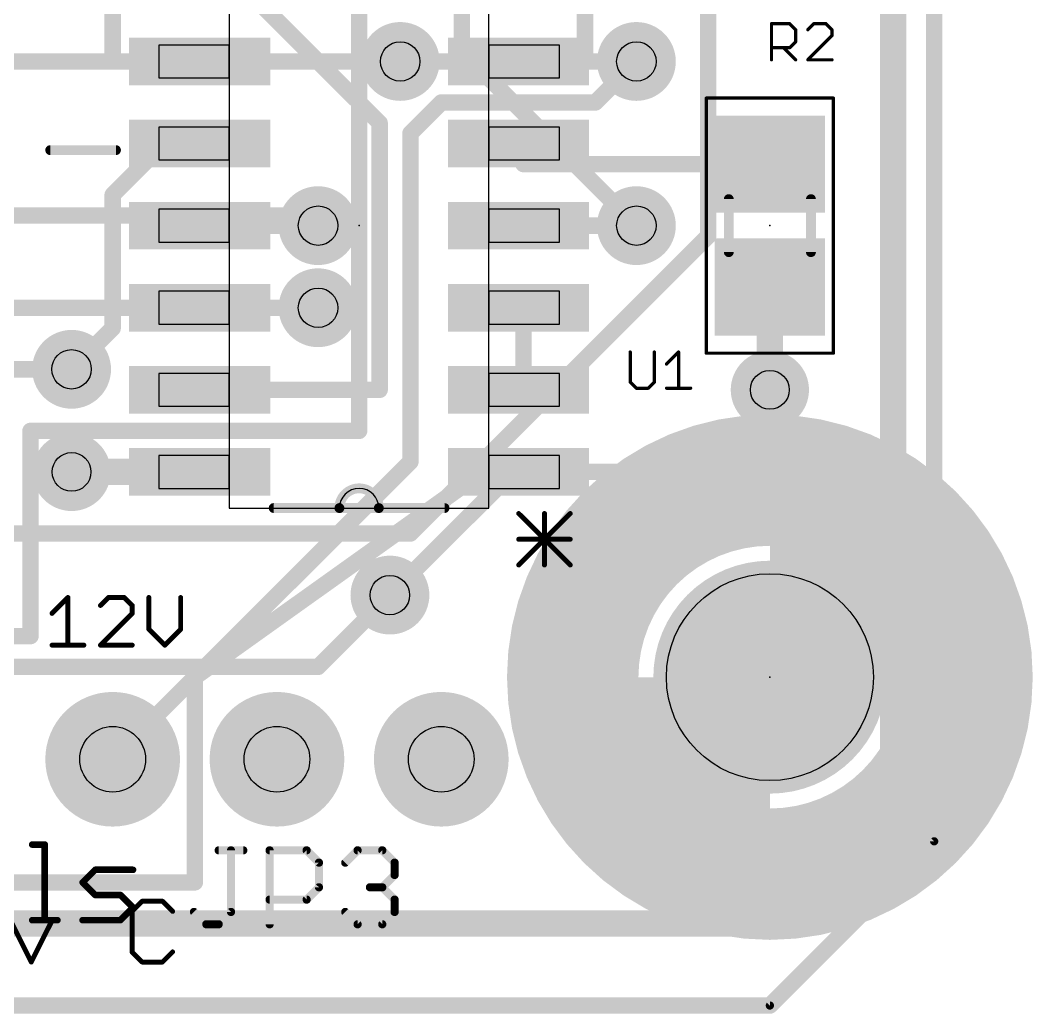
# Model space of a CAD drawing. Extents: x 2.04 to 4.26, y 0.99 to 3.41.
# Drawn here: x 3.644 to 4.26, y 0.995 to 1.6 of the extents above; entities that cross this region are included whole.
import ezdxf

# ---------------------------------------------------------------- set-up
doc = ezdxf.new("R2010")
doc.units = 0
for name, color, linetype in [('1', 14, 'CONTINUOUS'), ('15', 14, 'CONTINUOUS'), ('16', 174, 'CONTINUOUS'), ('17', 94, 'CONTINUOUS'), ('18', 94, 'CONTINUOUS'), ('2', 174, 'CONTINUOUS'), ('20', 178, 'CONTINUOUS'), ('21', 251, 'CONTINUOUS'), ('23', 178, 'CONTINUOUS'), ('25', 251, 'CONTINUOUS'), ('27', 251, 'CONTINUOUS'), ('29', 251, 'CONTINUOUS'), ('30', 251, 'CONTINUOUS'), ('39', 14, 'CONTINUOUS'), ('40', 174, 'CONTINUOUS'), ('41', 14, 'CONTINUOUS'), ('42', 174, 'CONTINUOUS'), ('43', 94, 'CONTINUOUS'), ('44', 251, 'CONTINUOUS'), ('51', 251, 'CONTINUOUS')]:
    doc.layers.add(name, color=color, linetype=linetype)

# ---------------------------------------------------------------- blocks, each defined once
blk = doc.blocks.new('RECT')
blk.add_solid([(-0.5, -0.5), (0.5, -0.5), (-0.5, 0.5), (0.5, 0.5)])
blk = doc.blocks.new('ROUNDP')
at = {"const_width": 0.5}
blk.add_lwpolyline([(0, -0.25, 1), (0, 0.25, 1), (0, -0.25)], format="xyb", dxfattribs=at)
blk = doc.blocks.new('ROUNDV')
at = {"const_width": 0.5}
blk.add_lwpolyline([(0, -0.25, 1), (0, 0.25, 1), (0, -0.25)], format="xyb", dxfattribs=at)

msp = doc.modelspace()

# ---------------------------------------------------------------- linework, layer by layer
at = {"layer": '1'}
for points, const_width in [([(4.0625, 1.68125), (4.0625, 1.5125)], 0.01), ([(3.7, 1.6625), (3.7, 1.575)], 0.01), ([(3.775, 1.625), (3.8625, 1.5375)], 0.01), ([(3.7, 1.575), (3.753, 1.575)], 0.01), ([(3.947, 1.575), (3.875, 1.575)], 0.01), ([(3.99375, 1.55), (4.01875, 1.575)], 0.01), ([(3.88125, 1.53125), (3.9, 1.55)], 0.01), ([(3.9, 1.55), (3.99375, 1.55)], 0.01), ([(3.8625, 1.5375), (3.8625, 1.375)], 0.01), ([(3.88125, 1.33125), (3.88125, 1.53125)], 0.01), ([(3.73125, 1.525), (3.7, 1.49375)], 0.01), ([(3.753, 1.525), (3.73125, 1.525)], 0.01), ([(3.95, 1.525), (3.947, 1.525)], 0.01), ([(3.95, 1.525), (3.95, 1.5125)], 0.01), ([(3.95, 1.5125), (4.0625, 1.5125)], 0.01), ([(4.0625, 1.5125), (4.1, 1.5125)], 0.01), ([(4.1, 1.5125), (4.1, 1.512402)], 0.01), ([(3.7, 1.49375), (3.7, 1.4125)], 0.01), ([(3.825, 1.475), (3.753, 1.475)], 0.01), ([(4.01875, 1.475), (3.947, 1.475)], 0.01), ([(4.1, 1.437598), (4.1, 1.375)], 0.016), ([(3.753, 1.425), (3.825, 1.425)], 0.01), ([(3.95, 1.425), (3.947, 1.425)], 0.01), ([(3.95, 1.425), (3.95, 1.375)], 0.01), ([(3.7, 1.4125), (3.675, 1.3875)], 0.01), ([(3.8625, 1.375), (3.753, 1.375)], 0.01), ([(3.95, 1.375), (3.947, 1.375)], 0.01), ([(3.753, 1.325), (3.675, 1.325)], 0.016), ([(3.7, 1.15), (3.88125, 1.33125)], 0.01), ([(3.86875, 1.25), (3.94375, 1.325)], 0.01), ([(3.94375, 1.325), (3.947, 1.325)], 0.01)]:
    msp.add_lwpolyline(points, dxfattribs=dict(at, const_width=const_width))
for points, const_width in [([(3.7, 1.5775, 1), (3.7, 1.5725)], 0.005), ([(3.753, 1.5725, 1), (3.753, 1.5775)], 0.005), ([(3.875, 1.5775, 1), (3.875, 1.5725)], 0.005), ([(3.947, 1.5725, 1), (3.947, 1.5775)], 0.005), ([(4.020518, 1.573232, 1), (4.016982, 1.576768)], 0.005), ([(3.6975, 1.575, 1), (3.7025, 1.575)], 0.005), ([(3.9, 1.5525, 1), (3.9, 1.5475)], 0.005), ([(3.901768, 1.548232, 1), (3.898232, 1.551768)], 0.005), ([(3.991982, 1.551768, 1), (3.995518, 1.548232)], 0.005), ([(3.99375, 1.5475, 1), (3.99375, 1.5525)], 0.005), ([(3.865, 1.5375, 1), (3.86, 1.5375)], 0.005), ([(3.860732, 1.535732, 1), (3.864268, 1.539268)], 0.005), ([(3.88375, 1.53125, 1), (3.87875, 1.53125)], 0.005), ([(3.879482, 1.533018, 1), (3.883018, 1.529482)], 0.005), ([(3.73125, 1.5275, 1), (3.73125, 1.5225)], 0.005), ([(3.733018, 1.523232, 1), (3.729482, 1.526768)], 0.005), ([(3.753, 1.5225, 1), (3.753, 1.5275)], 0.005), ([(3.947, 1.5275, 1), (3.947, 1.5225)], 0.005), ([(3.9525, 1.525, 1), (3.9475, 1.525)], 0.005), ([(3.95, 1.5225, 1), (3.95, 1.5275)], 0.005), ([(3.95, 1.515, 1), (3.95, 1.51)], 0.005), ([(4.0625, 1.515, 1), (4.0625, 1.51)], 0.005), ([(4.0625, 1.51, 1), (4.0625, 1.515)], 0.005), ([(4.1025, 1.5125, 1), (4.0975, 1.5125)], 0.005), ([(4.1, 1.51, 1), (4.1, 1.515)], 0.005), ([(3.9475, 1.5125, 1), (3.9525, 1.5125)], 0.005), ([(4.06, 1.5125, 1), (4.065, 1.5125)], 0.005), ([(4.0975, 1.512402, 1), (4.1025, 1.512402)], 0.005), ([(3.7025, 1.49375, 1), (3.6975, 1.49375)], 0.005), ([(3.698232, 1.495518, 1), (3.701768, 1.491982)], 0.005), ([(3.753, 1.4775, 1), (3.753, 1.4725)], 0.005), ([(3.825, 1.4725, 1), (3.825, 1.4775)], 0.005), ([(3.947, 1.4775, 1), (3.947, 1.4725)], 0.005), ([(4.01875, 1.4725, 1), (4.01875, 1.4775)], 0.005), ([(4.104, 1.437598, 1), (4.096, 1.437598)], 0.008), ([(3.753, 1.4275, 1), (3.753, 1.4225)], 0.005), ([(3.825, 1.4225, 1), (3.825, 1.4275)], 0.005), ([(3.947, 1.4275, 1), (3.947, 1.4225)], 0.005), ([(3.9525, 1.425, 1), (3.9475, 1.425)], 0.005), ([(3.95, 1.4225, 1), (3.95, 1.4275)], 0.005), ([(3.701768, 1.410732, 1), (3.698232, 1.414268)], 0.005), ([(3.6975, 1.4125, 1), (3.7025, 1.4125)], 0.005), ([(3.673232, 1.389268, 1), (3.676768, 1.385732)], 0.005), ([(3.753, 1.3775, 1), (3.753, 1.3725)], 0.005), ([(3.86, 1.375, 1), (3.865, 1.375)], 0.005), ([(3.8625, 1.3725, 1), (3.8625, 1.3775)], 0.005), ([(3.947, 1.3775, 1), (3.947, 1.3725)], 0.005), ([(3.9475, 1.375, 1), (3.9525, 1.375)], 0.005), ([(3.95, 1.3725, 1), (3.95, 1.3775)], 0.005), ([(4.096, 1.375, 1), (4.104, 1.375)], 0.008), ([(3.675, 1.329, 1), (3.675, 1.321)], 0.008), ([(3.753, 1.321, 1), (3.753, 1.329)], 0.008), ([(3.87875, 1.33125, 1), (3.88375, 1.33125)], 0.005), ([(3.883018, 1.329482, 1), (3.879482, 1.333018)], 0.005), ([(3.94375, 1.3275, 1), (3.94375, 1.3225)], 0.005), ([(3.945518, 1.323232, 1), (3.941982, 1.326768)], 0.005), ([(3.947, 1.3225, 1), (3.947, 1.3275)], 0.005), ([(3.866982, 1.251768, 1), (3.870518, 1.248232)], 0.005), ([(3.698232, 1.151768, 1), (3.701768, 1.148232)], 0.005)]:
    msp.add_lwpolyline(points, format="xyb", dxfattribs=dict(at, const_width=const_width))
at = {"layer": '15', "const_width": 0.01}
for points in [[(4.175, 2.3), (4.175, 1.325)], [(3.85, 1.35), (3.85, 2.15)], [(3.65, 1.225), (3.65, 1.35)], [(3.65, 1.35), (3.85, 1.35)], [(3.925, 1.325), (3.75, 1.2)], [(4.175, 1.325), (3.925, 1.325)], [(2.75, 1.225), (3.65, 1.225)], [(3.75, 1.2), (3.75, 1.075)], [(3.75, 1.075), (2.75, 1.075)]]:
    msp.add_lwpolyline(points, dxfattribs=at)
at = {"layer": '15', "const_width": 0.005}
for points in [[(3.6525, 1.35, 1), (3.6475, 1.35)], [(3.65, 1.3525, 1), (3.65, 1.3475)], [(3.8475, 1.35, 1), (3.8525, 1.35)], [(3.85, 1.3475, 1), (3.85, 1.3525)], [(3.925, 1.3275, 1), (3.925, 1.3225)], [(3.926453, 1.322966, 1), (3.923547, 1.327034)], [(4.1725, 1.325, 1), (4.1775, 1.325)], [(4.175, 1.3225, 1), (4.175, 1.3275)], [(3.6475, 1.225, 1), (3.6525, 1.225)], [(3.65, 1.2225, 1), (3.65, 1.2275)], [(3.7525, 1.2, 1), (3.7475, 1.2)], [(3.748547, 1.202034, 1), (3.751453, 1.197966)], [(3.75, 1.0725, 1), (3.75, 1.0775)], [(3.7475, 1.075, 1), (3.7525, 1.075)]]:
    msp.add_lwpolyline(points, format="xyb", dxfattribs=at)
at = {"layer": '16', "const_width": 0.01}
for points in [[(3.9125, 2.53125), (3.9125, 1.58125)], [(4.0625, 1.7125), (4.0625, 1.46875)], [(3.9875, 1.575), (3.9875, 1.6375)], [(3.9125, 1.58125), (4.01875, 1.475)], [(3.875, 1.575), (3.4, 1.575)], [(4.01875, 1.575), (3.9875, 1.575)], [(2.76875, 1.48125), (3.81875, 1.48125)], [(3.81875, 1.48125), (3.825, 1.475)], [(4.0625, 1.46875), (3.88125, 1.2875)], [(3.825, 1.425), (3.375, 1.425)], [(3.675, 1.3875), (3.5, 1.3875)], [(3.88125, 1.2875), (3.6375, 1.2875)], [(3.825, 1.20625), (3.86875, 1.25)], [(3.25625, 1.20625), (3.825, 1.20625)]]:
    msp.add_lwpolyline(points, dxfattribs=at)
at = {"layer": '16', "const_width": 0.005}
for points in [[(3.914268, 1.583018, 1), (3.910732, 1.579482)], [(3.875, 1.5725, 1), (3.875, 1.5775)], [(3.91, 1.58125, 1), (3.915, 1.58125)], [(3.9875, 1.5775, 1), (3.9875, 1.5725)], [(4.01875, 1.5725, 1), (4.01875, 1.5775)], [(3.985, 1.575, 1), (3.99, 1.575)], [(3.820518, 1.483018, 1), (3.816982, 1.479482)], [(3.81875, 1.47875, 1), (3.81875, 1.48375)], [(3.823232, 1.473232, 1), (3.826768, 1.476768)], [(4.016982, 1.473232, 1), (4.020518, 1.476768)], [(4.064268, 1.466982, 1), (4.060732, 1.470518)], [(4.06, 1.46875, 1), (4.065, 1.46875)], [(3.825, 1.4225, 1), (3.825, 1.4275)], [(3.675, 1.385, 1), (3.675, 1.39)], [(3.879482, 1.289268, 1), (3.883018, 1.285732)], [(3.88125, 1.285, 1), (3.88125, 1.29)], [(3.870518, 1.248232, 1), (3.866982, 1.251768)], [(3.823232, 1.208018, 1), (3.826768, 1.204482)], [(3.825, 1.20375, 1), (3.825, 1.20875)]]:
    msp.add_lwpolyline(points, format="xyb", dxfattribs=at)
at = {"layer": '2', "const_width": 0.016}
for points in [[(4.175, 3.2), (4.175, 1.125)], [(4.175, 1.125), (4.1, 1.05)], [(4.1, 1.05), (2.225, 1.05)]]:
    msp.add_lwpolyline(points, dxfattribs=at)
at = {"layer": '2', "const_width": 0.008}
for points in [[(4.171, 1.125, 1), (4.179, 1.125)], [(4.177828, 1.122172, 1), (4.172172, 1.127828)], [(4.097172, 1.052828, 1), (4.102828, 1.047172)], [(4.1, 1.046, 1), (4.1, 1.054)]]:
    msp.add_lwpolyline(points, format="xyb", dxfattribs=at)
at = {"layer": '20', "const_width": 0.005}
for points in [[(4.2, 3.25), (4.2, 1.1)], [(4.2, 1.1), (4.1, 1)], [(4.1, 1), (2.2, 1)]]:
    msp.add_lwpolyline(points, dxfattribs=at)
at = {"layer": '20'}
for points, const_width in [([(4.1, 1.137, 1), (4.1, 1.263, 1), (4.1, 1.137)], 0.01), ([(4.19875, 1.1, 1), (4.20125, 1.1)], 0.0025), ([(4.200884, 1.099116, 1), (4.199116, 1.100884)], 0.0025), ([(4.099116, 1.000884, 1), (4.100884, 0.999116)], 0.0025), ([(4.1, 0.99875, 1), (4.1, 1.00125)], 0.0025)]:
    msp.add_lwpolyline(points, format="xyb", dxfattribs=dict(at, const_width=const_width))
msp.add_circle((4.1, 1.2), 0.062992, dxfattribs=at)
at = {"layer": '21'}
for points, const_width in [([(3.702, 1.521), (3.662, 1.521)], 0.006), ([(3.798, 1.303), (3.838, 1.303)], 0.006), ([(3.838, 1.303), (3.862, 1.303)], 0.006), ([(3.862, 1.303), (3.902, 1.303)], 0.006), ([(3.9785, 1.2683), (3.94714, 1.29966)], 0.003), ([(3.9785, 1.29966), (3.94714, 1.2683)], 0.003), ([(3.96282, 1.29966), (3.96282, 1.2683)], 0.003), ([(3.9785, 1.28398), (3.94714, 1.28398)], 0.003), ([(3.663104, 1.23885), (3.672779, 1.248525)], 0.003), ([(3.672779, 1.248525), (3.672779, 1.2195)], 0.003), ([(3.697407, 1.248525), (3.69257, 1.243687)], 0.003), ([(3.707082, 1.248525), (3.697407, 1.248525)], 0.003), ([(3.711919, 1.243687), (3.707082, 1.248525)], 0.003), ([(3.711919, 1.23885), (3.711919, 1.243687)], 0.003), ([(3.722035, 1.248525), (3.722035, 1.229175)], 0.003), ([(3.741385, 1.229175), (3.741385, 1.248525)], 0.003), ([(3.69257, 1.2195), (3.711919, 1.23885)], 0.003), ([(3.722035, 1.229175), (3.73171, 1.2195)], 0.003), ([(3.73171, 1.2195), (3.741385, 1.229175)], 0.003), ([(3.663104, 1.2195), (3.682454, 1.2195)], 0.003), ([(3.711919, 1.2195), (3.69257, 1.2195)], 0.003), ([(3.717964, 1.063532), (3.711792, 1.05736)], 0.003), ([(3.730307, 1.063532), (3.717964, 1.063532)], 0.003), ([(3.736479, 1.05736), (3.730307, 1.063532)], 0.003), ([(3.711792, 1.05736), (3.711792, 1.032672)], 0.003), ([(3.638129, 1.051188), (3.650473, 1.0265)], 0.003), ([(3.650473, 1.0265), (3.662817, 1.051188)], 0.003), ([(3.711792, 1.032672), (3.717964, 1.0265)], 0.003), ([(3.730307, 1.0265), (3.736479, 1.032672)], 0.003), ([(3.717964, 1.0265), (3.730307, 1.0265)], 0.003)]:
    msp.add_lwpolyline(points, dxfattribs=dict(at, const_width=const_width))
for points, const_width in [([(3.662, 1.5225, 1), (3.662, 1.5195)], 0.003), ([(3.702, 1.5195, 1), (3.702, 1.5225)], 0.003), ([(4.1, 1.065, 1), (4.1, 1.335, 1), (4.1, 1.065)], 0.006), ([(3.862, 1.303, 1), (3.838, 1.303)], 0.006), ([(3.798, 1.3045, 1), (3.798, 1.3015)], 0.003), ([(3.838, 1.3045, 1), (3.838, 1.3015)], 0.003), ([(3.8365, 1.303, 1), (3.8395, 1.303)], 0.003), ([(3.838, 1.3015, 1), (3.838, 1.3045)], 0.003), ([(3.862, 1.3045, 1), (3.862, 1.3015)], 0.003), ([(3.8605, 1.303, 1), (3.8635, 1.303)], 0.003), ([(3.862, 1.3015, 1), (3.862, 1.3045)], 0.003), ([(3.902, 1.3015, 1), (3.902, 1.3045)], 0.003), ([(3.94767, 1.30019, 1), (3.94661, 1.29913)], 0.0015), ([(3.96357, 1.29966, 1), (3.96207, 1.29966)], 0.0015), ([(3.97903, 1.29913, 1), (3.97797, 1.30019)], 0.0015), ([(3.94714, 1.28473, 1), (3.94714, 1.28323)], 0.0015), ([(3.9785, 1.28323, 1), (3.9785, 1.28473)], 0.0015), ([(3.94661, 1.26883, 1), (3.94767, 1.26777)], 0.0015), ([(3.97797, 1.26777, 1), (3.97903, 1.26883)], 0.0015), ([(4.1, 1.133071, 1), (4.1, 1.266929, 1), (4.1, 1.133071)], 0.008), ([(3.96207, 1.2683, 1), (3.96357, 1.2683)], 0.0015), ([(3.673529, 1.248525, 1), (3.672029, 1.248525)], 0.0015), ([(3.67331, 1.247994, 1), (3.672249, 1.249055)], 0.0015), ([(3.692039, 1.244218, 1), (3.6931, 1.243157)], 0.0015), ([(3.697407, 1.249275, 1), (3.697407, 1.247775)], 0.0015), ([(3.697937, 1.247994, 1), (3.696877, 1.249055)], 0.0015), ([(3.707612, 1.249055, 1), (3.706552, 1.247994)], 0.0015), ([(3.707082, 1.247775, 1), (3.707082, 1.249275)], 0.0015), ([(3.712669, 1.243687, 1), (3.711169, 1.243687)], 0.0015), ([(3.711389, 1.243157, 1), (3.71245, 1.244218)], 0.0015), ([(3.722785, 1.248525, 1), (3.721285, 1.248525)], 0.0015), ([(3.742135, 1.248525, 1), (3.740635, 1.248525)], 0.0015), ([(3.662574, 1.23938, 1), (3.663635, 1.238319)], 0.0015), ([(3.711169, 1.23885, 1), (3.712669, 1.23885)], 0.0015), ([(3.71245, 1.238319, 1), (3.711389, 1.23938)], 0.0015), ([(3.722565, 1.229705, 1), (3.721504, 1.228644)], 0.0015), ([(3.721285, 1.229175, 1), (3.722785, 1.229175)], 0.0015), ([(3.740635, 1.229175, 1), (3.742135, 1.229175)], 0.0015), ([(3.741915, 1.228644, 1), (3.740854, 1.229705)], 0.0015), ([(3.663104, 1.22025, 1), (3.663104, 1.21875)], 0.0015), ([(3.672029, 1.2195, 1), (3.673529, 1.2195)], 0.0015), ([(3.682454, 1.21875, 1), (3.682454, 1.22025)], 0.0015), ([(3.69257, 1.22025, 1), (3.69257, 1.21875)], 0.0015), ([(3.692039, 1.22003, 1), (3.6931, 1.21897)], 0.0015), ([(3.711919, 1.21875, 1), (3.711919, 1.22025)], 0.0015), ([(3.731179, 1.22003, 1), (3.73224, 1.21897)], 0.0015), ([(3.731179, 1.21897, 1), (3.73224, 1.22003)], 0.0015), ([(3.717964, 1.064282, 1), (3.717964, 1.062782)], 0.0015), ([(3.718494, 1.063001, 1), (3.717433, 1.064062)], 0.0015), ([(3.730838, 1.064062, 1), (3.729777, 1.063001)], 0.0015), ([(3.730307, 1.062782, 1), (3.730307, 1.064282)], 0.0015), ([(3.711261, 1.05789, 1), (3.712322, 1.056829)], 0.0015), ([(3.712542, 1.05736, 1), (3.711042, 1.05736)], 0.0015), ([(3.735949, 1.056829, 1), (3.73701, 1.05789)], 0.0015), ([(3.663487, 1.050852, 1), (3.662146, 1.051523)], 0.0015), ([(3.712322, 1.033202, 1), (3.711261, 1.032142)], 0.0015), ([(3.711042, 1.032672, 1), (3.712542, 1.032672)], 0.0015), ([(3.73701, 1.032142, 1), (3.735949, 1.033202)], 0.0015), ([(3.649802, 1.026835, 1), (3.651144, 1.026165)], 0.0015), ([(3.649802, 1.026165, 1), (3.651144, 1.026835)], 0.0015), ([(3.717964, 1.02725, 1), (3.717964, 1.02575)], 0.0015), ([(3.717433, 1.02597, 1), (3.718494, 1.02703)], 0.0015), ([(3.729777, 1.02703, 1), (3.730838, 1.02597)], 0.0015), ([(3.730307, 1.02575, 1), (3.730307, 1.02725)], 0.0015)]:
    msp.add_lwpolyline(points, format="xyb", dxfattribs=dict(at, const_width=const_width))
at = {"layer": '23'}
for p in [(3.85, 1.475), (4.1, 1.475), (4.1, 1.2)]:
    msp.add_point(p, dxfattribs=at)
at = {"layer": '25'}
for points, const_width in [([(4.101, 1.576), (4.101, 1.598019)], 0.002), ([(4.101, 1.598019), (4.112009, 1.598019)], 0.002), ([(4.112009, 1.598019), (4.115679, 1.594349)], 0.002), ([(4.126769, 1.598019), (4.123099, 1.594349)], 0.002), ([(4.134108, 1.598019), (4.126769, 1.598019)], 0.002), ([(4.137778, 1.594349), (4.134108, 1.598019)], 0.002), ([(4.115679, 1.594349), (4.115679, 1.587009)], 0.002), ([(4.123099, 1.576), (4.137778, 1.590679)], 0.002), ([(4.137778, 1.590679), (4.137778, 1.594349)], 0.002), ([(4.112009, 1.58334), (4.101, 1.58334)], 0.002), ([(4.10834, 1.58334), (4.115679, 1.576)], 0.002), ([(4.115679, 1.587009), (4.112009, 1.58334)], 0.002), ([(4.137778, 1.576), (4.123099, 1.576)], 0.002), ([(4.015, 1.398019), (4.015, 1.37967)], 0.002), ([(4.029679, 1.37967), (4.029679, 1.398019)], 0.002), ([(4.037099, 1.390679), (4.044438, 1.398019)], 0.002), ([(4.044438, 1.398019), (4.044438, 1.376)], 0.002), ([(4.015, 1.37967), (4.01867, 1.376)], 0.002), ([(4.026009, 1.376), (4.029679, 1.37967)], 0.002), ([(4.01867, 1.376), (4.026009, 1.376)], 0.002), ([(4.037099, 1.376), (4.051778, 1.376)], 0.002), ([(3.764513, 1.094538), (3.779526, 1.094538)], 0.005), ([(3.772019, 1.057006), (3.772019, 1.094538)], 0.005), ([(3.795539, 1.0495), (3.795539, 1.094538)], 0.005), ([(3.795539, 1.094538), (3.818058, 1.094538)], 0.005), ([(3.818058, 1.094538), (3.825565, 1.087032)], 0.005), ([(3.841578, 1.087032), (3.849085, 1.094538)], 0.005), ([(3.849085, 1.094538), (3.864098, 1.094538)], 0.005), ([(3.864098, 1.094538), (3.871604, 1.087032)], 0.005), ([(3.825565, 1.087032), (3.825565, 1.072019)], 0.005), ([(3.871604, 1.087032), (3.871604, 1.079526)], 0.005), ([(3.871604, 1.079526), (3.864098, 1.072019)], 0.005), ([(3.825565, 1.072019), (3.818058, 1.064513)], 0.005), ([(3.864098, 1.072019), (3.856591, 1.072019)], 0.005), ([(3.864098, 1.072019), (3.871604, 1.064513)], 0.005), ([(3.818058, 1.064513), (3.795539, 1.064513)], 0.005), ([(3.871604, 1.064513), (3.871604, 1.057006)], 0.005), ([(3.7495, 1.057006), (3.757006, 1.0495)], 0.005), ([(3.764513, 1.0495), (3.772019, 1.057006)], 0.005), ([(3.849085, 1.0495), (3.841578, 1.057006)], 0.005), ([(3.871604, 1.057006), (3.864098, 1.0495)], 0.005), ([(3.757006, 1.0495), (3.764513, 1.0495)], 0.005), ([(3.864098, 1.0495), (3.849085, 1.0495)], 0.005)]:
    msp.add_lwpolyline(points, dxfattribs=dict(at, const_width=const_width))
for points, const_width in [([(4.1015, 1.598019, 1), (4.1005, 1.598019)], 0.001), ([(4.101, 1.598519, 1), (4.101, 1.597519)], 0.001), ([(4.112363, 1.598372, 1), (4.111656, 1.597665)], 0.001), ([(4.112009, 1.597519, 1), (4.112009, 1.598519)], 0.001), ([(4.126769, 1.598519, 1), (4.126769, 1.597519)], 0.001), ([(4.127122, 1.597665, 1), (4.126415, 1.598372)], 0.001), ([(4.134462, 1.598372, 1), (4.133755, 1.597665)], 0.001), ([(4.134108, 1.597519, 1), (4.134108, 1.598519)], 0.001), ([(4.116179, 1.594349, 1), (4.115179, 1.594349)], 0.001), ([(4.115326, 1.593995, 1), (4.116033, 1.594702)], 0.001), ([(4.122745, 1.594702, 1), (4.123452, 1.593995)], 0.001), ([(4.138278, 1.594349, 1), (4.137278, 1.594349)], 0.001), ([(4.137278, 1.590679, 1), (4.138278, 1.590679)], 0.001), ([(4.137424, 1.593995, 1), (4.138131, 1.594702)], 0.001), ([(4.138131, 1.590326, 1), (4.137424, 1.591033)], 0.001), ([(4.101, 1.58384, 1), (4.101, 1.58284)], 0.001), ([(4.108693, 1.583693, 1), (4.107986, 1.582986)], 0.001), ([(4.111656, 1.583693, 1), (4.112363, 1.582986)], 0.001), ([(4.112009, 1.58284, 1), (4.112009, 1.58384)], 0.001), ([(4.115179, 1.587009, 1), (4.116179, 1.587009)], 0.001), ([(4.116033, 1.586656, 1), (4.115326, 1.587363)], 0.001), ([(4.1005, 1.576, 1), (4.1015, 1.576)], 0.001), ([(4.115326, 1.575646, 1), (4.116033, 1.576354)], 0.001), ([(4.122745, 1.576354, 1), (4.123452, 1.575646)], 0.001), ([(4.123099, 1.5765, 1), (4.123099, 1.5755)], 0.001), ([(4.137778, 1.5755, 1), (4.137778, 1.5765)], 0.001), ([(4.0155, 1.398019, 1), (4.0145, 1.398019)], 0.001), ([(4.030179, 1.398019, 1), (4.029179, 1.398019)], 0.001), ([(4.044938, 1.398019, 1), (4.043938, 1.398019)], 0.001), ([(4.044792, 1.397665, 1), (4.044085, 1.398372)], 0.001), ([(4.036745, 1.391033, 1), (4.037452, 1.390326)], 0.001), ([(4.015354, 1.380023, 1), (4.014646, 1.379316)], 0.001), ([(4.030033, 1.379316, 1), (4.029326, 1.380023)], 0.001), ([(4.0145, 1.37967, 1), (4.0155, 1.37967)], 0.001), ([(4.01867, 1.3765, 1), (4.01867, 1.3755)], 0.001), ([(4.018316, 1.375646, 1), (4.019023, 1.376354)], 0.001), ([(4.025656, 1.376354, 1), (4.026363, 1.375646)], 0.001), ([(4.026009, 1.3755, 1), (4.026009, 1.3765)], 0.001), ([(4.029179, 1.37967, 1), (4.030179, 1.37967)], 0.001), ([(4.037099, 1.3765, 1), (4.037099, 1.3755)], 0.001), ([(4.043938, 1.376, 1), (4.044938, 1.376)], 0.001), ([(4.051778, 1.3755, 1), (4.051778, 1.3765)], 0.001), ([(3.764513, 1.095788, 1), (3.764513, 1.093288)], 0.0025), ([(3.773269, 1.094538, 1), (3.770769, 1.094538)], 0.0025), ([(3.779526, 1.093288, 1), (3.779526, 1.095788)], 0.0025), ([(3.796789, 1.094538, 1), (3.794289, 1.094538)], 0.0025), ([(3.795539, 1.095788, 1), (3.795539, 1.093288)], 0.0025), ([(3.818942, 1.095422, 1), (3.817175, 1.093655)], 0.0025), ([(3.818058, 1.093288, 1), (3.818058, 1.095788)], 0.0025), ([(3.849085, 1.095788, 1), (3.849085, 1.093288)], 0.0025), ([(3.849969, 1.093655, 1), (3.848201, 1.095422)], 0.0025), ([(3.864982, 1.095422, 1), (3.863214, 1.093655)], 0.0025), ([(3.864098, 1.093288, 1), (3.864098, 1.095788)], 0.0025), ([(3.826815, 1.087032, 1), (3.824315, 1.087032)], 0.0025), ([(3.824681, 1.086148, 1), (3.826449, 1.087916)], 0.0025), ([(3.840695, 1.087916, 1), (3.842462, 1.086148)], 0.0025), ([(3.872854, 1.087032, 1), (3.870354, 1.087032)], 0.0025), ([(3.87072, 1.086148, 1), (3.872488, 1.087916)], 0.0025), ([(3.870354, 1.079526, 1), (3.872854, 1.079526)], 0.0025), ([(3.872488, 1.078642, 1), (3.87072, 1.080409)], 0.0025), ([(3.824315, 1.072019, 1), (3.826815, 1.072019)], 0.0025), ([(3.826449, 1.071135, 1), (3.824681, 1.072903)], 0.0025), ([(3.856591, 1.073269, 1), (3.856591, 1.070769)], 0.0025), ([(3.864982, 1.072903, 1), (3.863214, 1.071135)], 0.0025), ([(3.863214, 1.072903, 1), (3.864982, 1.071135)], 0.0025), ([(3.864098, 1.070769, 1), (3.864098, 1.073269)], 0.0025), ([(3.795539, 1.065763, 1), (3.795539, 1.063263)], 0.0025), ([(3.817175, 1.065397, 1), (3.818942, 1.063629)], 0.0025), ([(3.818058, 1.063263, 1), (3.818058, 1.065763)], 0.0025), ([(3.872854, 1.064513, 1), (3.870354, 1.064513)], 0.0025), ([(3.87072, 1.063629, 1), (3.872488, 1.065397)], 0.0025), ([(3.750384, 1.05789, 1), (3.748616, 1.056123)], 0.0025), ([(3.770769, 1.057006, 1), (3.773269, 1.057006)], 0.0025), ([(3.772903, 1.056123, 1), (3.771135, 1.05789)], 0.0025), ([(3.842462, 1.05789, 1), (3.840695, 1.056123)], 0.0025), ([(3.870354, 1.057006, 1), (3.872854, 1.057006)], 0.0025), ([(3.872488, 1.056123, 1), (3.87072, 1.05789)], 0.0025), ([(3.757006, 1.05075, 1), (3.757006, 1.04825)], 0.0025), ([(3.756123, 1.048616, 1), (3.75789, 1.050384)], 0.0025), ([(3.763629, 1.050384, 1), (3.765397, 1.048616)], 0.0025), ([(3.764513, 1.04825, 1), (3.764513, 1.05075)], 0.0025), ([(3.794289, 1.0495, 1), (3.796789, 1.0495)], 0.0025), ([(3.849085, 1.05075, 1), (3.849085, 1.04825)], 0.0025), ([(3.848201, 1.048616, 1), (3.849969, 1.050384)], 0.0025), ([(3.863214, 1.050384, 1), (3.864982, 1.048616)], 0.0025), ([(3.864098, 1.04825, 1), (3.864098, 1.05075)], 0.0025)]:
    msp.add_lwpolyline(points, format="xyb", dxfattribs=dict(at, const_width=const_width))
at = {"layer": '27', "const_width": 0.004}
for points in [[(3.651007, 1.098039), (3.65868, 1.098039)], [(3.65868, 1.098039), (3.65868, 1.052)], [(3.6817, 1.07502), (3.689373, 1.082693)], [(3.689373, 1.082693), (3.712392, 1.082693)], [(3.689373, 1.067346), (3.6817, 1.07502)], [(3.704719, 1.067346), (3.689373, 1.067346)], [(3.712392, 1.059673), (3.704719, 1.067346)], [(3.704719, 1.052), (3.712392, 1.059673)], [(3.651007, 1.052), (3.666353, 1.052)], [(3.6817, 1.052), (3.704719, 1.052)]]:
    msp.add_lwpolyline(points, dxfattribs=at)
at = {"layer": '27', "const_width": 0.002}
for points in [[(3.651007, 1.099039, 1), (3.651007, 1.097039)], [(3.65968, 1.098039, 1), (3.65768, 1.098039)], [(3.65868, 1.097039, 1), (3.65868, 1.099039)], [(3.689373, 1.083693, 1), (3.689373, 1.081693)], [(3.69008, 1.081986, 1), (3.688666, 1.0834)], [(3.712392, 1.081693, 1), (3.712392, 1.083693)], [(3.682407, 1.075727, 1), (3.680992, 1.074312)], [(3.680992, 1.075727, 1), (3.682407, 1.074312)], [(3.689373, 1.068346, 1), (3.689373, 1.066346)], [(3.688666, 1.066639, 1), (3.69008, 1.068053)], [(3.705426, 1.068053, 1), (3.704012, 1.066639)], [(3.704719, 1.066346, 1), (3.704719, 1.068346)], [(3.713099, 1.058966, 1), (3.711685, 1.06038)], [(3.711685, 1.058966, 1), (3.713099, 1.06038)], [(3.651007, 1.053, 1), (3.651007, 1.051)], [(3.666353, 1.051, 1), (3.666353, 1.053)], [(3.6817, 1.053, 1), (3.6817, 1.051)], [(3.704719, 1.051, 1), (3.704719, 1.053)], [(3.65768, 1.052, 1), (3.65968, 1.052)], [(3.704012, 1.052707, 1), (3.705426, 1.051293)]]:
    msp.add_lwpolyline(points, format="xyb", dxfattribs=at)
at = {"layer": '29', "const_width": 0.066992}
msp.add_lwpolyline([(4.1, 1.166504, 1), (4.1, 1.233496, 1), (4.1, 1.166504)], format="xyb", dxfattribs=at)
at = {"layer": '30', "const_width": 0.066992}
msp.add_lwpolyline([(4.1, 1.166504, 1), (4.1, 1.233496, 1), (4.1, 1.166504)], format="xyb", dxfattribs=at)
at = {"layer": '39', "const_width": 0.002}
for points in [[(4.061299, 1.397323), (4.061299, 1.552677)], [(4.061299, 1.552677), (4.138701, 1.552677)], [(4.138701, 1.552677), (4.138701, 1.397323)], [(4.138701, 1.397323), (4.061299, 1.397323)]]:
    msp.add_lwpolyline(points, dxfattribs=at)
at = {"layer": '39'}
for points, const_width in [([(4.061799, 1.552677, 1), (4.060799, 1.552677)], 0.001), ([(4.061299, 1.553177, 1), (4.061299, 1.552177)], 0.001), ([(4.139201, 1.552677, 1), (4.138201, 1.552677)], 0.001), ([(4.138701, 1.552177, 1), (4.138701, 1.553177)], 0.001), ([(4.061299, 1.397823, 1), (4.061299, 1.396823)], 0.001), ([(4.060799, 1.397323, 1), (4.061799, 1.397323)], 0.001), ([(4.138201, 1.397323, 1), (4.139201, 1.397323)], 0.001), ([(4.138701, 1.396823, 1), (4.138701, 1.397823)], 0.001), ([(4.1, 1.08, 1), (4.1, 1.32, 1), (4.1, 1.08)], 0.08)]:
    msp.add_lwpolyline(points, format="xyb", dxfattribs=dict(at, const_width=const_width))
at = {"layer": '40', "const_width": 0.08}
msp.add_lwpolyline([(4.1, 1.08, 1), (4.1, 1.32, 1), (4.1, 1.08)], format="xyb", dxfattribs=at)
at = {"layer": '41', "const_width": 0.08}
msp.add_lwpolyline([(4.1, 1.08, 1), (4.1, 1.32, 1), (4.1, 1.08)], format="xyb", dxfattribs=at)
at = {"layer": '42', "const_width": 0.08}
msp.add_lwpolyline([(4.1, 1.08, 1), (4.1, 1.32, 1), (4.1, 1.08)], format="xyb", dxfattribs=at)
at = {"layer": '43', "const_width": 0.08}
msp.add_lwpolyline([(4.1, 1.08, 1), (4.1, 1.32, 1), (4.1, 1.08)], format="xyb", dxfattribs=at)
at = {"layer": '44'}
for centre, radius in [((3.875, 1.575), 0.012), ((4.01875, 1.575), 0.012), ((3.825, 1.475), 0.012), ((4.01875, 1.475), 0.012), ((3.825, 1.425), 0.012), ((3.675, 1.3875), 0.012), ((4.1, 1.375), 0.011811), ((3.675, 1.325), 0.011811), ((3.86875, 1.25), 0.012), ((3.7, 1.15), 0.02), ((3.8, 1.15), 0.02), ((3.9, 1.15), 0.02)]:
    msp.add_circle(centre, radius, dxfattribs=at)
at = {"layer": '51'}
for p, q in [((3.771, 1.647), (3.771, 1.303)), ((3.929, 1.303), (3.929, 1.647)), ((3.771, 1.585), (3.728, 1.585)), ((3.728, 1.585), (3.728, 1.565)), ((3.771, 1.565), (3.771, 1.585)), ((3.929, 1.585), (3.929, 1.565)), ((3.972, 1.585), (3.929, 1.585)), ((3.972, 1.565), (3.972, 1.585)), ((3.728, 1.565), (3.771, 1.565)), ((3.929, 1.565), (3.972, 1.565)), ((3.771, 1.535), (3.728, 1.535)), ((3.728, 1.535), (3.728, 1.515)), ((3.771, 1.515), (3.771, 1.535)), ((3.929, 1.535), (3.929, 1.515)), ((3.972, 1.535), (3.929, 1.535)), ((3.972, 1.515), (3.972, 1.535)), ((3.728, 1.515), (3.771, 1.515)), ((3.929, 1.515), (3.972, 1.515)), ((3.771, 1.485), (3.728, 1.485)), ((3.728, 1.485), (3.728, 1.465)), ((3.771, 1.465), (3.771, 1.485)), ((3.929, 1.485), (3.929, 1.465)), ((3.972, 1.485), (3.929, 1.485)), ((3.972, 1.465), (3.972, 1.485)), ((3.728, 1.465), (3.771, 1.465)), ((3.929, 1.465), (3.972, 1.465)), ((3.771, 1.435), (3.728, 1.435)), ((3.728, 1.435), (3.728, 1.415)), ((3.771, 1.415), (3.771, 1.435)), ((3.929, 1.435), (3.929, 1.415)), ((3.972, 1.435), (3.929, 1.435)), ((3.972, 1.415), (3.972, 1.435)), ((3.728, 1.415), (3.771, 1.415)), ((3.929, 1.415), (3.972, 1.415)), ((3.771, 1.385), (3.728, 1.385)), ((3.728, 1.385), (3.728, 1.365)), ((3.771, 1.365), (3.771, 1.385)), ((3.929, 1.385), (3.929, 1.365)), ((3.972, 1.385), (3.929, 1.385)), ((3.972, 1.365), (3.972, 1.385)), ((3.728, 1.365), (3.771, 1.365)), ((3.929, 1.365), (3.972, 1.365)), ((3.771, 1.335), (3.728, 1.335)), ((3.728, 1.335), (3.728, 1.315)), ((3.771, 1.315), (3.771, 1.335)), ((3.929, 1.335), (3.929, 1.315)), ((3.972, 1.335), (3.929, 1.335)), ((3.972, 1.315), (3.972, 1.335)), ((3.728, 1.315), (3.771, 1.315)), ((3.929, 1.315), (3.972, 1.315)), ((3.771, 1.303), (3.838, 1.303)), ((3.838, 1.303), (3.862, 1.303)), ((3.862, 1.303), (3.929, 1.303))]:
    msp.add_line(p, q, dxfattribs=at)
for points, const_width in [([(4.2, 1.1), (4.2, 3.25)], 0.01), ([(4.075, 1.491142), (4.075, 1.458858)], 0.006), ([(4.125, 1.491142), (4.125, 1.458858)], 0.006), ([(3.9785, 1.2683), (3.94714, 1.29966)], 0.003), ([(3.9785, 1.29966), (3.94714, 1.2683)], 0.003), ([(3.96282, 1.29966), (3.96282, 1.2683)], 0.003), ([(3.9785, 1.28398), (3.94714, 1.28398)], 0.003), ([(4.1, 1), (4.2, 1.1)], 0.01), ([(2.954331, 1), (4.1, 1)], 0.01)]:
    msp.add_lwpolyline(points, dxfattribs=dict(at, const_width=const_width))
for points, const_width in [([(4.0765, 1.491142, 1), (4.0735, 1.491142)], 0.003), ([(4.1265, 1.491142, 1), (4.1235, 1.491142)], 0.003), ([(4.0735, 1.458858, 1), (4.0765, 1.458858)], 0.003), ([(4.1235, 1.458858, 1), (4.1265, 1.458858)], 0.003), ([(4.185, 1.2, 0.414214), (4.1, 1.285)], 0.098), ([(3.94767, 1.30019, 1), (3.94661, 1.29913)], 0.0015), ([(3.96357, 1.29966, 1), (3.96207, 1.29966)], 0.0015), ([(3.97903, 1.29913, 1), (3.97797, 1.30019)], 0.0015), ([(3.94714, 1.28473, 1), (3.94714, 1.28323)], 0.0015), ([(3.9785, 1.28323, 1), (3.9785, 1.28473)], 0.0015), ([(3.94661, 1.26883, 1), (3.94767, 1.26777)], 0.0015), ([(3.97797, 1.26777, 1), (3.97903, 1.26883)], 0.0015), ([(3.96207, 1.2683, 1), (3.96357, 1.2683)], 0.0015), ([(4.015, 1.2, 0.414214), (4.1, 1.115)], 0.098), ([(4.1, 1.17, 1), (4.1, 1.23, 1), (4.1, 1.17)], 0.018), ([(4.201768, 1.098232, 1), (4.198232, 1.101768)], 0.005), ([(4.1975, 1.1, 1), (4.2025, 1.1)], 0.005), ([(4.1, 0.9975, 1), (4.1, 1.0025)], 0.005), ([(4.098232, 1.001768, 1), (4.101768, 0.998232)], 0.005)]:
    msp.add_lwpolyline(points, format="xyb", dxfattribs=dict(at, const_width=const_width))
msp.add_arc((3.85, 1.303), 0.012, 0, 180, dxfattribs=at)

# ---------------------------------------------------------------- block references
at = {"layer": '1'}
for p, xscale, yscale, rotation in [((3.753, 1.575), 0.078, 0.021, 180), ((3.947, 1.575), 0.078, 0.021, 180), ((3.753, 1.525), 0.078, 0.021, 180), ((3.947, 1.525), 0.078, 0.021, 180), ((4.1, 1.512402), 0.051181, 0.059055, 270), ((3.753, 1.475), 0.078, 0.021, 180), ((3.947, 1.475), 0.078, 0.021, 180), ((4.1, 1.437598), 0.051181, 0.059055, 270), ((3.753, 1.425), 0.078, 0.021, 180), ((3.947, 1.425), 0.078, 0.021, 180), ((3.753, 1.375), 0.078, 0.021, 180), ((3.947, 1.375), 0.078, 0.021, 180), ((3.753, 1.325), 0.078, 0.021, 180), ((3.947, 1.325), 0.078, 0.021, 180)]:
    msp.add_blockref('RECT', p, dxfattribs=dict(at, xscale=xscale, yscale=yscale, rotation=rotation))
at = {"layer": '17', "rotation": 90}
for p, xscale, yscale in [((3.7, 1.15), 0.074, 0.074), ((3.7, 1.15), 0.074, 0.074), ((3.8, 1.15), 0.074, 0.074), ((3.8, 1.15), 0.074, 0.074), ((3.9, 1.15), 0.074, 0.074), ((3.9, 1.15), 0.074, 0.074), ((3.7, 1.15), 0.06, 0.06), ((3.7, 1.15), 0.06, 0.06), ((3.8, 1.15), 0.06, 0.06), ((3.8, 1.15), 0.06, 0.06), ((3.9, 1.15), 0.06, 0.06), ((3.9, 1.15), 0.06, 0.06)]:
    msp.add_blockref('ROUNDP', p, dxfattribs=dict(at, xscale=xscale, yscale=yscale))
at = {"layer": '18'}
for p, xscale, yscale in [((3.875, 1.575), 0.04, 0.04), ((3.875, 1.575), 0.04, 0.04), ((3.875, 1.575), 0.04, 0.04), ((3.875, 1.575), 0.04, 0.04), ((4.01875, 1.575), 0.04, 0.04), ((4.01875, 1.575), 0.04, 0.04), ((4.01875, 1.575), 0.04, 0.04), ((4.01875, 1.575), 0.04, 0.04), ((3.825, 1.475), 0.04, 0.04), ((3.825, 1.475), 0.04, 0.04), ((3.825, 1.475), 0.04, 0.04), ((3.825, 1.475), 0.04, 0.04), ((4.01875, 1.475), 0.04, 0.04), ((4.01875, 1.475), 0.04, 0.04), ((4.01875, 1.475), 0.04, 0.04), ((4.01875, 1.475), 0.04, 0.04), ((3.825, 1.425), 0.04, 0.04), ((3.825, 1.425), 0.04, 0.04), ((3.825, 1.425), 0.04, 0.04), ((3.825, 1.425), 0.04, 0.04), ((3.675, 1.3875), 0.04, 0.04), ((3.675, 1.3875), 0.04, 0.04), ((3.675, 1.3875), 0.04, 0.04), ((3.675, 1.3875), 0.04, 0.04), ((4.1, 1.375), 0.039622, 0.039622), ((4.1, 1.375), 0.039622, 0.039622), ((4.1, 1.375), 0.039622, 0.039622), ((4.1, 1.375), 0.039622, 0.039622), ((3.675, 1.325), 0.039622, 0.039622), ((3.675, 1.325), 0.039622, 0.039622), ((3.675, 1.325), 0.039622, 0.039622), ((3.675, 1.325), 0.039622, 0.039622), ((3.86875, 1.25), 0.04, 0.04), ((3.86875, 1.25), 0.04, 0.04), ((3.86875, 1.25), 0.04, 0.04), ((3.86875, 1.25), 0.04, 0.04)]:
    msp.add_blockref('ROUNDV', p, dxfattribs=dict(at, xscale=xscale, yscale=yscale))
at = {"layer": '29'}
for p, xscale, yscale in [((3.875, 1.575), 0.048, 0.048), ((4.01875, 1.575), 0.048, 0.048), ((3.825, 1.475), 0.048, 0.048), ((4.01875, 1.475), 0.048, 0.048), ((3.825, 1.425), 0.048, 0.048), ((3.675, 1.3875), 0.048, 0.048), ((4.1, 1.375), 0.047622, 0.047622), ((3.675, 1.325), 0.047622, 0.047622), ((3.86875, 1.25), 0.048, 0.048)]:
    msp.add_blockref('ROUNDV', p, dxfattribs=dict(at, xscale=xscale, yscale=yscale))
for name, p, xscale, yscale, rotation in [('RECT', (3.753, 1.575), 0.086, 0.029, 180), ('RECT', (3.947, 1.575), 0.086, 0.029, 180), ('RECT', (4.1, 1.512402), 0.059181, 0.067055, 270), ('RECT', (3.753, 1.525), 0.086, 0.029, 180), ('RECT', (3.947, 1.525), 0.086, 0.029, 180), ('RECT', (3.753, 1.475), 0.086, 0.029, 180), ('RECT', (3.947, 1.475), 0.086, 0.029, 180), ('RECT', (4.1, 1.437598), 0.059181, 0.067055, 270), ('RECT', (3.753, 1.425), 0.086, 0.029, 180), ('RECT', (3.947, 1.425), 0.086, 0.029, 180), ('RECT', (3.753, 1.375), 0.086, 0.029, 180), ('RECT', (3.947, 1.375), 0.086, 0.029, 180), ('RECT', (3.753, 1.325), 0.086, 0.029, 180), ('RECT', (3.947, 1.325), 0.086, 0.029, 180), ('ROUNDP', (3.7, 1.15), 0.082, 0.082, 90), ('ROUNDP', (3.8, 1.15), 0.082, 0.082, 90), ('ROUNDP', (3.9, 1.15), 0.082, 0.082, 90)]:
    msp.add_blockref(name, p, dxfattribs=dict(at, xscale=xscale, yscale=yscale, rotation=rotation))
at = {"layer": '30'}
for p, xscale, yscale in [((3.875, 1.575), 0.048, 0.048), ((4.01875, 1.575), 0.048, 0.048), ((3.825, 1.475), 0.048, 0.048), ((4.01875, 1.475), 0.048, 0.048), ((3.825, 1.425), 0.048, 0.048), ((3.675, 1.3875), 0.048, 0.048), ((4.1, 1.375), 0.047622, 0.047622), ((3.675, 1.325), 0.047622, 0.047622), ((3.86875, 1.25), 0.048, 0.048)]:
    msp.add_blockref('ROUNDV', p, dxfattribs=dict(at, xscale=xscale, yscale=yscale))
at = {"layer": '30', "xscale": 0.082, "yscale": 0.082, "rotation": 90}
for p in [(3.7, 1.15), (3.8, 1.15), (3.9, 1.15)]:
    msp.add_blockref('ROUNDP', p, dxfattribs=at)
at = {"layer": '51', "xscale": 0.025591, "yscale": 0.055118, "rotation": 270}
for p in [(4.100059, 1.504205), (4.100059, 1.446205)]:
    msp.add_blockref('RECT', p, dxfattribs=at)
at = {"layer": '51', "xscale": 0.02, "yscale": 0.02}
for p in [(3.7, 1.15), (3.8, 1.15), (3.9, 1.15)]:
    msp.add_blockref('RECT', p, dxfattribs=at)

doc.saveas('drawing.dxf')
